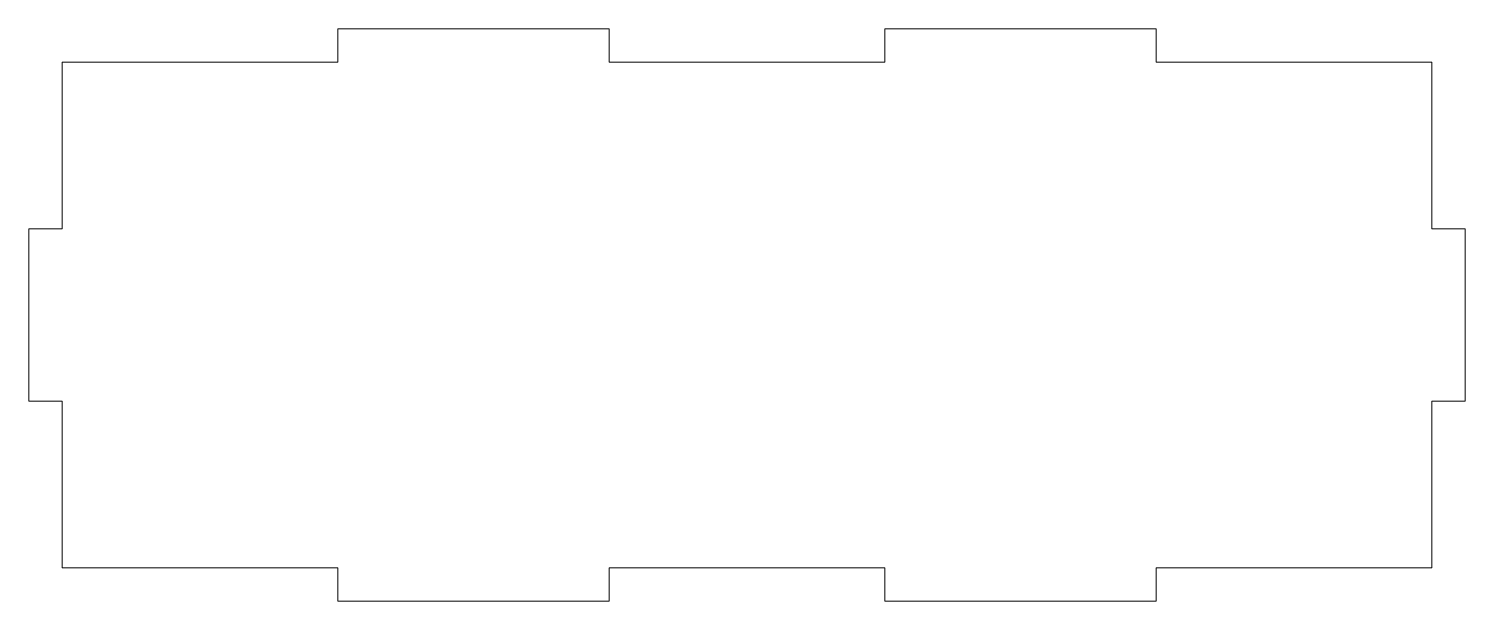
# Model space of a CAD drawing. Header units: millimetres. Extents: x -6 to 244, y -6 to 94.
import ezdxf

# ---------------------------------------------------------------- set-up
doc = ezdxf.new("R2010")
doc.units = ezdxf.units.MM

msp = doc.modelspace()

# ---------------------------------------------------------------- linework, layer by layer
at = {"color": 7, "linetype": 'Continuous', "lineweight": 15}
for p, q in [((95.2, 93.8), (48, 93.8)), ((48, 93.8), (48, 88)), ((95.2, 88), (95.2, 93.8)), ((190.4, 93.8), (143.2, 93.8)), ((143.2, 93.8), (143.2, 88)), ((190.4, 88), (190.4, 93.8)), ((0, 88), (0, 59)), ((48, 88), (0, 88)), ((143.2, 88), (95.2, 88)), ((238.4, 88), (190.4, 88)), ((238.4, 59), (238.4, 88)), ((0, 59), (-5.8, 59)), ((-5.8, 59), (-5.8, 29)), ((244.2, 59), (238.4, 59)), ((244.2, 29), (244.2, 59)), ((-5.8, 29), (0, 29)), ((0, 29), (0, 0)), ((238.4, 0), (238.4, 29)), ((238.4, 29), (244.2, 29)), ((0, 0), (48, 0)), ((48, 0), (48, -5.8)), ((95.2, -5.8), (95.2, 0)), ((95.2, 0), (143.2, 0)), ((143.2, 0), (143.2, -5.8)), ((190.4, -5.8), (190.4, 0)), ((190.4, 0), (238.4, 0)), ((48, -5.8), (95.2, -5.8)), ((143.2, -5.8), (190.4, -5.8))]:
    msp.add_line(p, q, dxfattribs=at)

doc.saveas('drawing.dxf')
